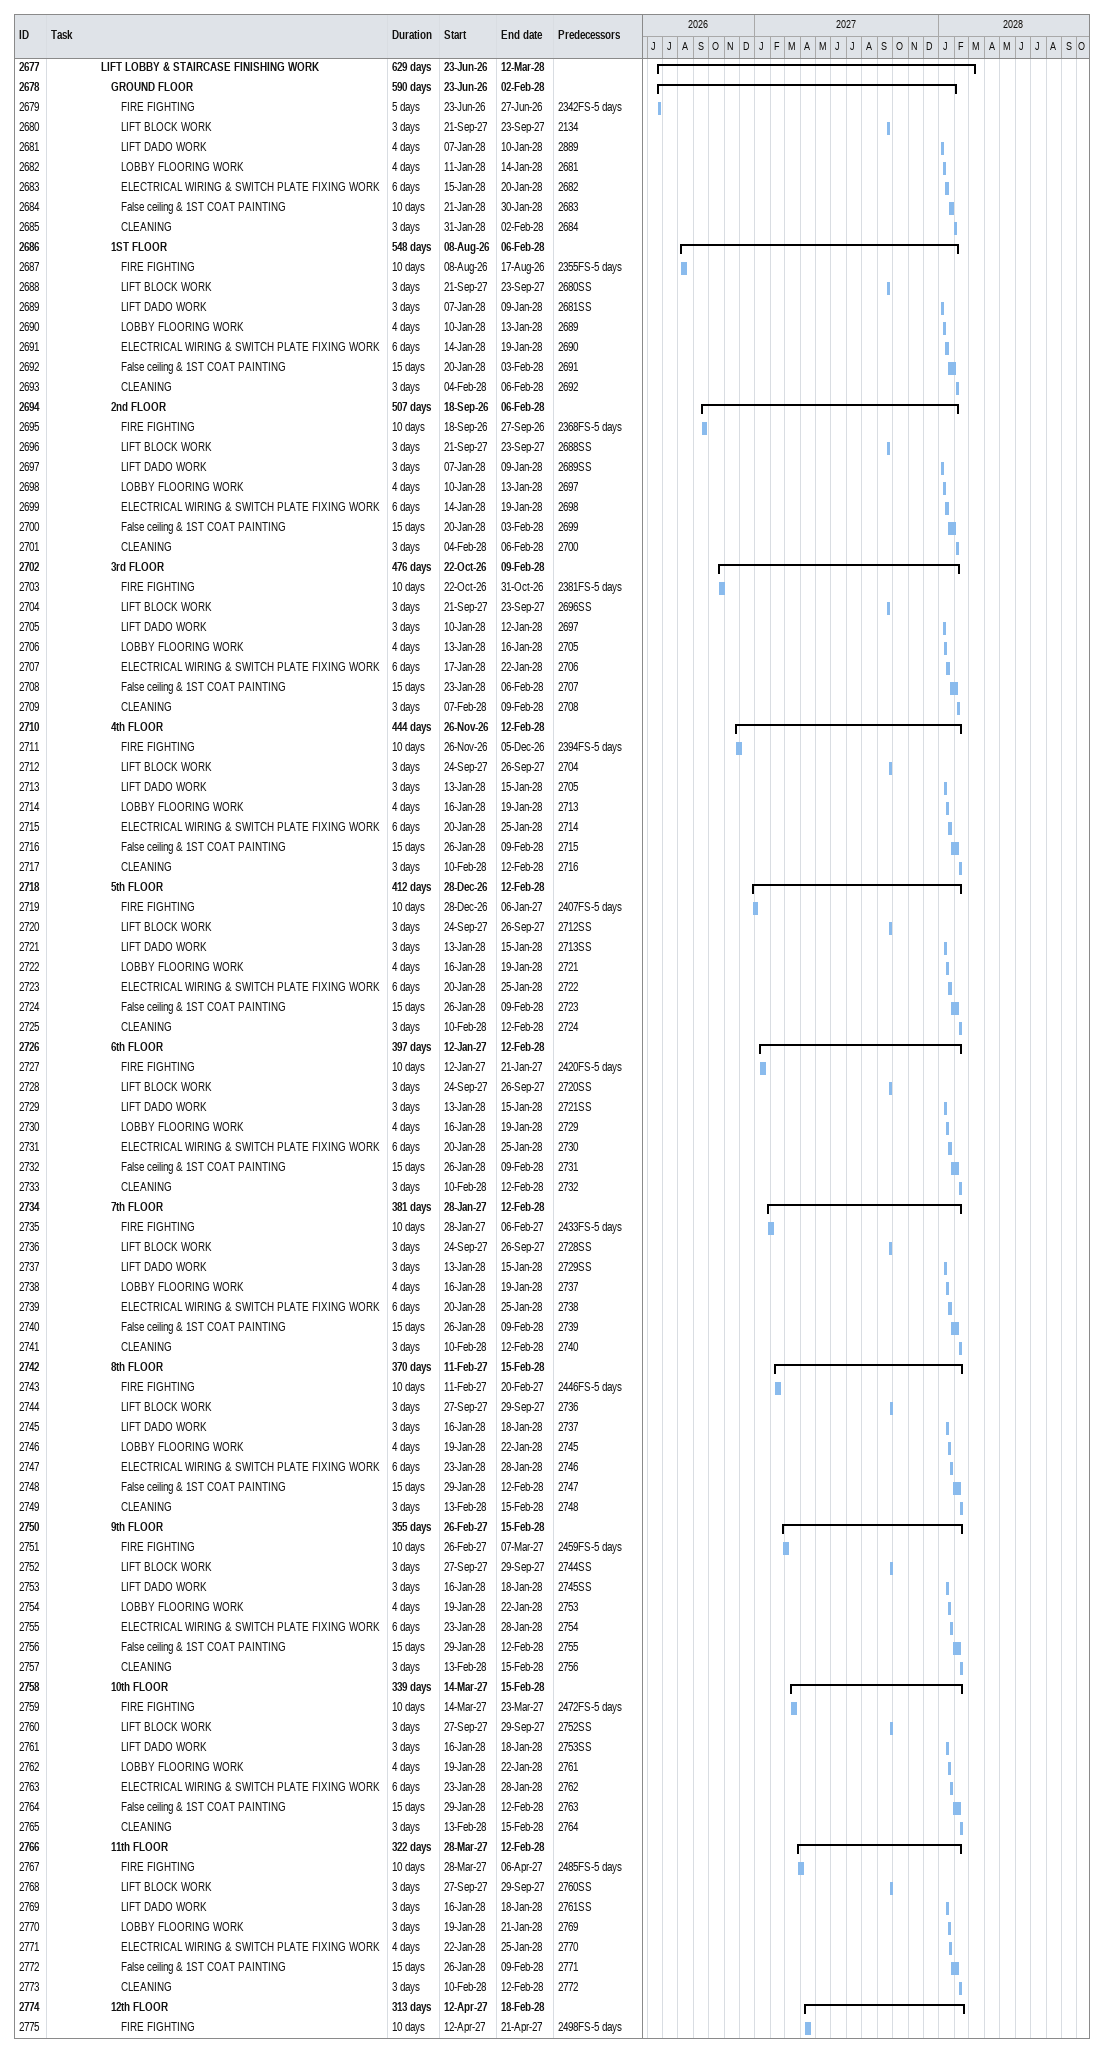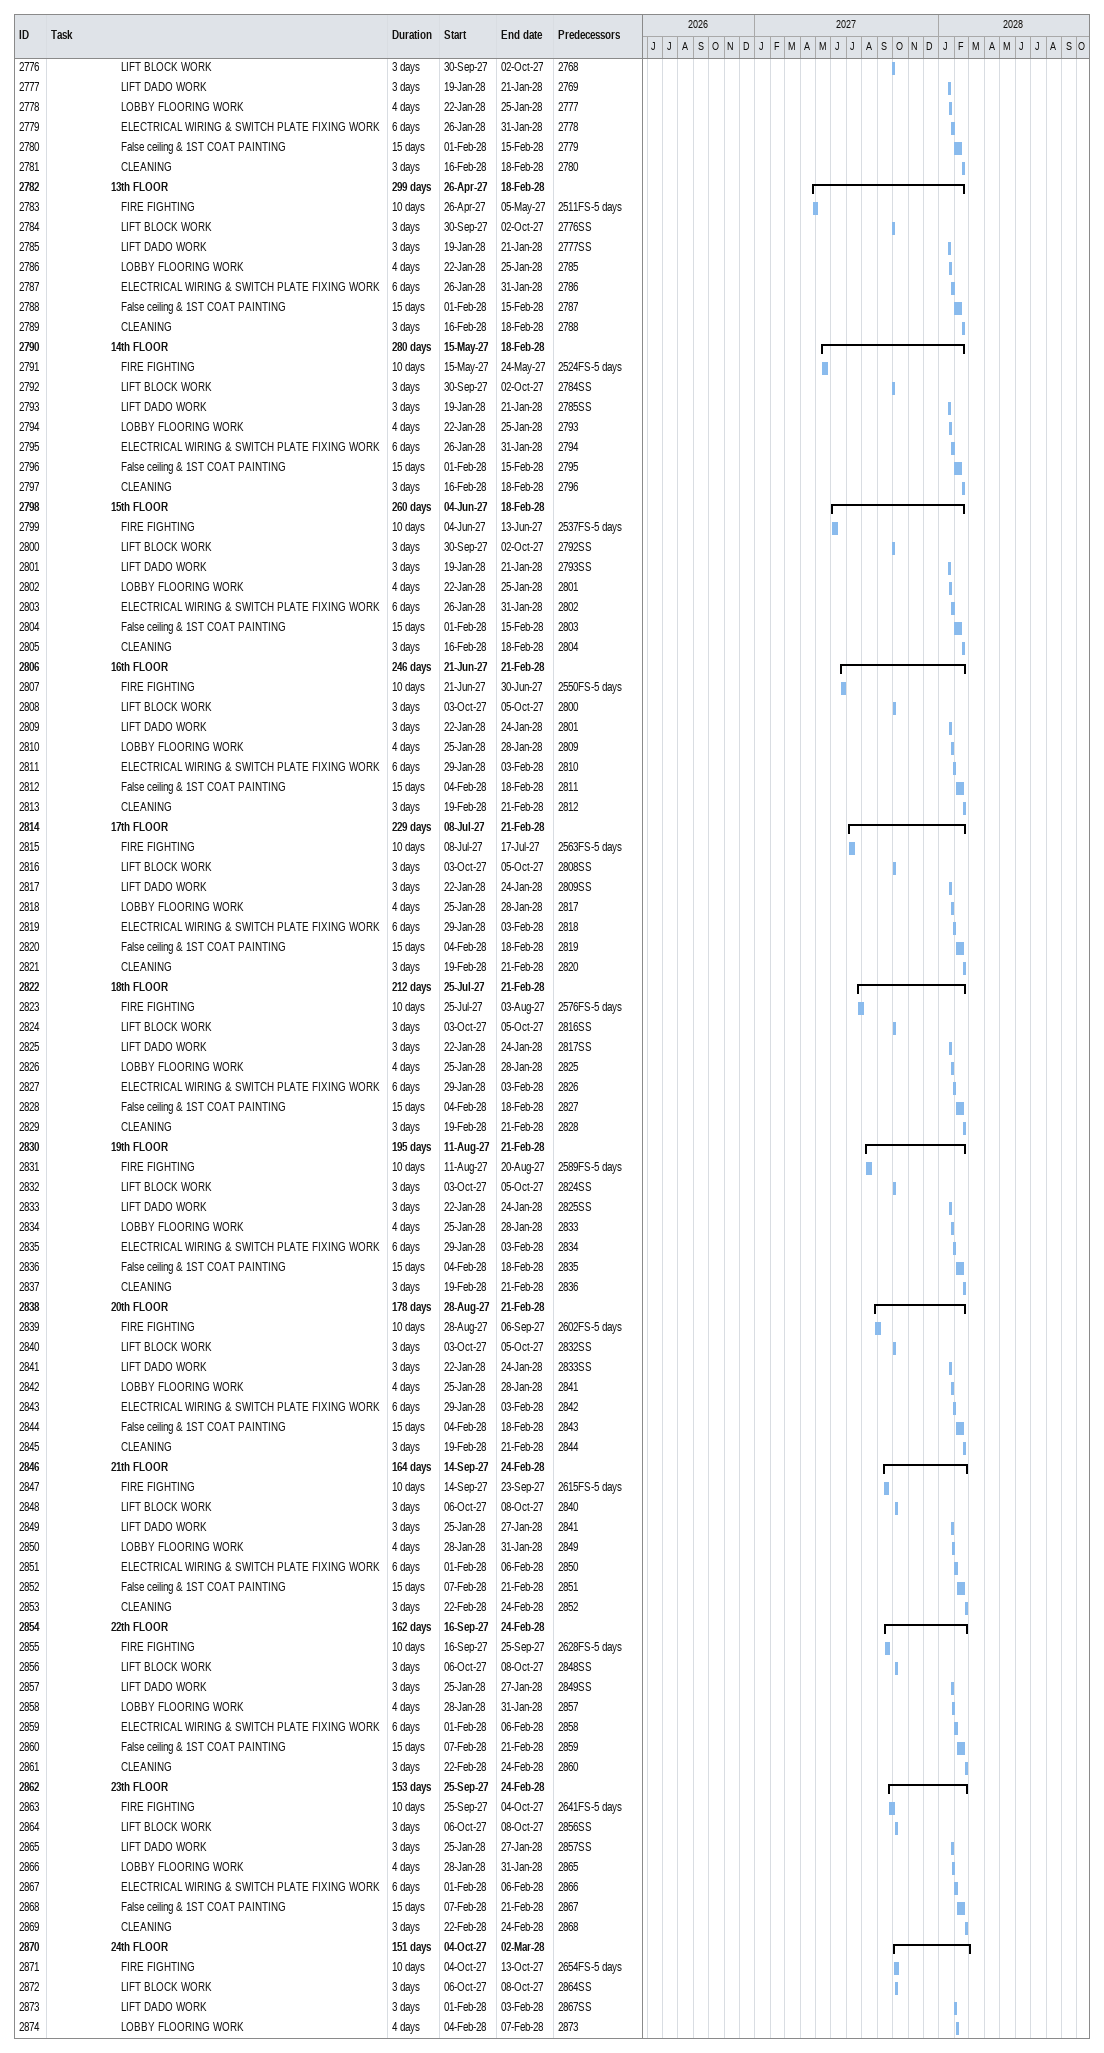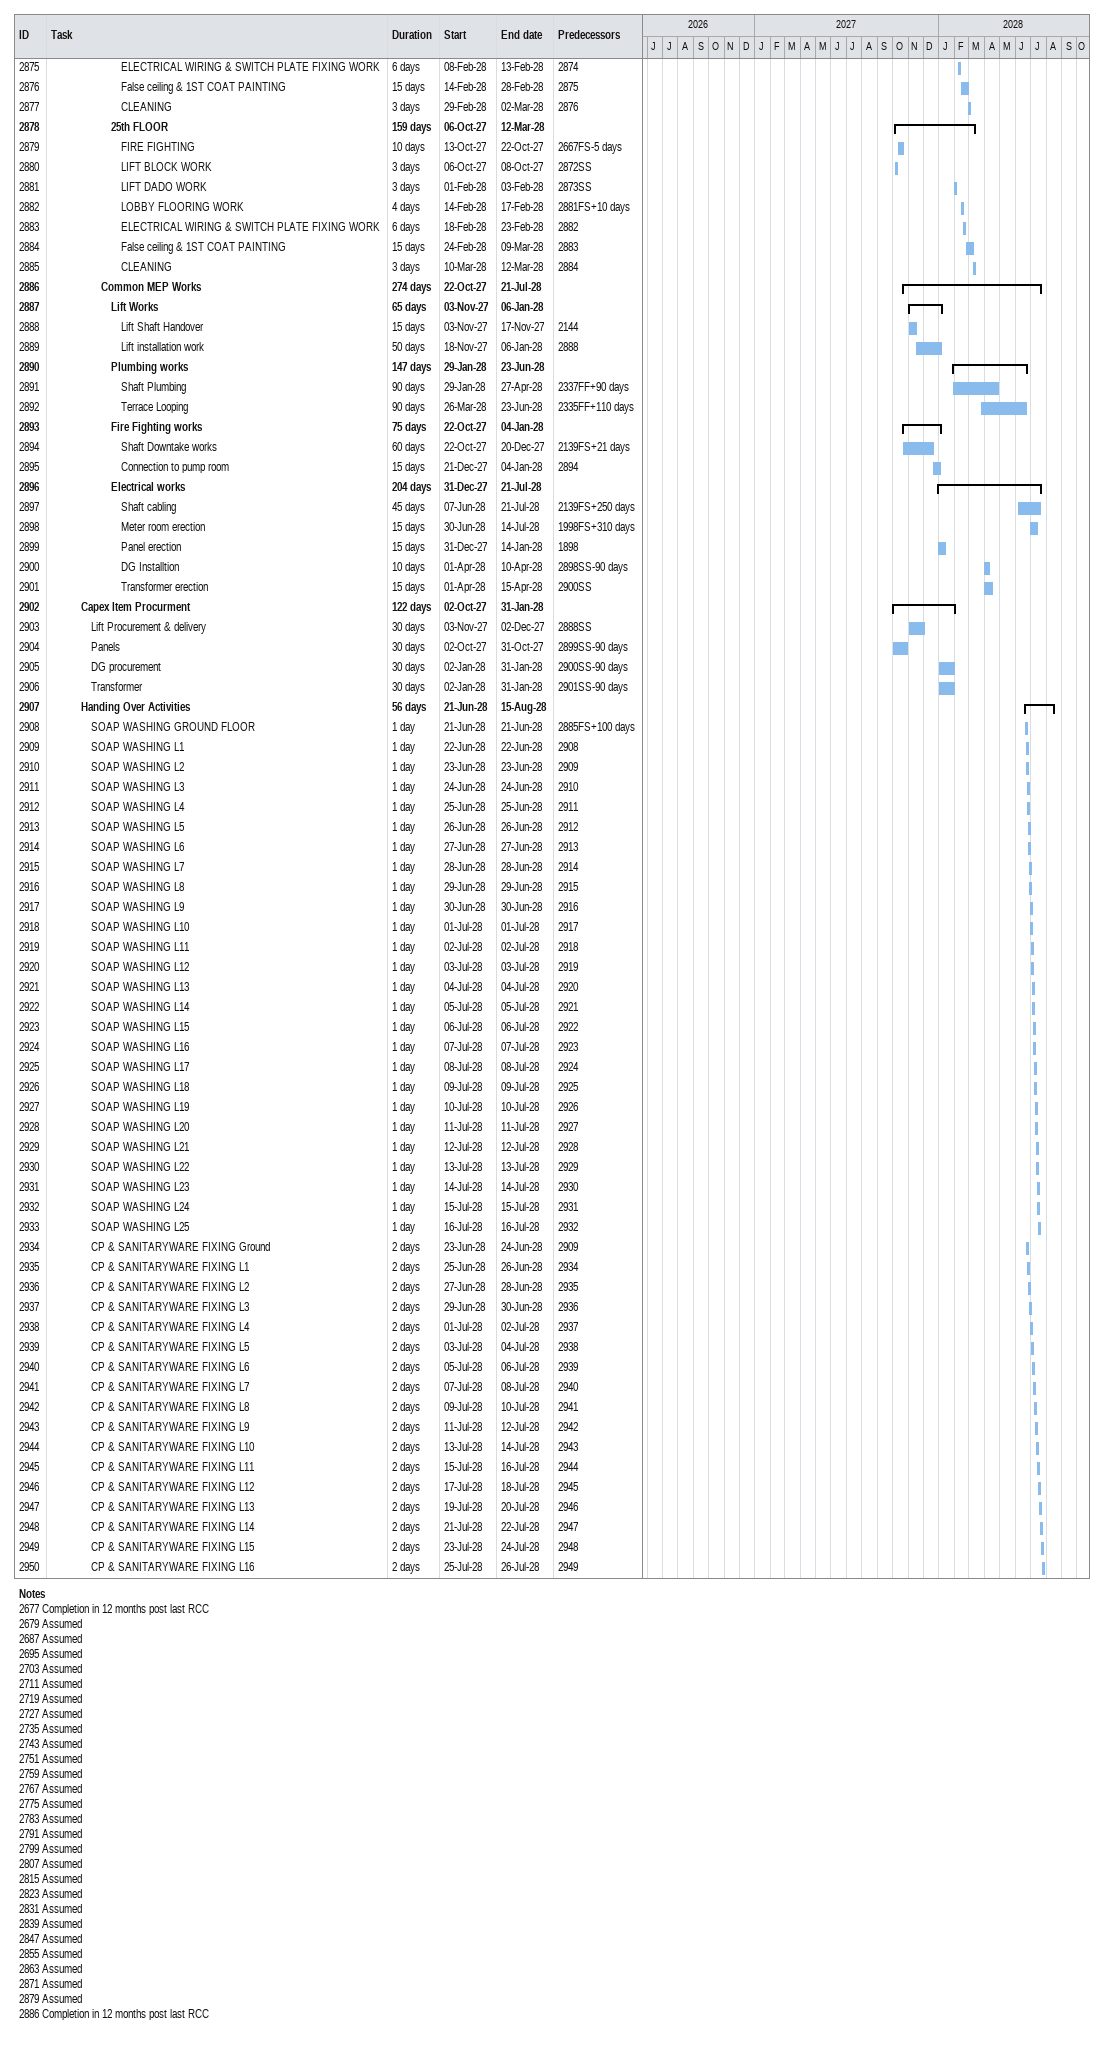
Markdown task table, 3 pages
| ID | Level | Task | Duration | Start | Finish | Predecessors |
|---|---|---|---|---|---|---|
| 2677 | 6 | **LIFT LOBBY & STAIRCASE FINISHING WORK** | 629d | 2026-06-23 | 2028-03-12 |  |
| 2678 | 7 | **GROUND FLOOR** | 590d | 2026-06-23 | 2028-02-02 |  |
| 2679 | 8 | FIRE FIGHTING | 5d | 2026-06-23 | 2026-06-27 | 2342FS-5d |
| 2680 | 8 | LIFT BLOCK WORK | 3d | 2027-09-21 | 2027-09-23 | 2134 |
| 2681 | 8 | LIFT DADO WORK | 4d | 2028-01-07 | 2028-01-10 | 2889 |
| 2682 | 8 | LOBBY FLOORING WORK | 4d | 2028-01-11 | 2028-01-14 | 2681 |
| 2683 | 8 | ELECTRICAL WIRING & SWITCH PLATE FIXING WORK | 6d | 2028-01-15 | 2028-01-20 | 2682 |
| 2684 | 8 | False ceiling & 1ST COAT PAINTING | 10d | 2028-01-21 | 2028-01-30 | 2683 |
| 2685 | 8 | CLEANING | 3d | 2028-01-31 | 2028-02-02 | 2684 |
| 2686 | 7 | **1ST FLOOR** | 548d | 2026-08-08 | 2028-02-06 |  |
| 2687 | 8 | FIRE FIGHTING | 10d | 2026-08-08 | 2026-08-17 | 2355FS-5d |
| 2688 | 8 | LIFT BLOCK WORK | 3d | 2027-09-21 | 2027-09-23 | 2680SS |
| 2689 | 8 | LIFT DADO WORK | 3d | 2028-01-07 | 2028-01-09 | 2681SS |
| 2690 | 8 | LOBBY FLOORING WORK | 4d | 2028-01-10 | 2028-01-13 | 2689 |
| 2691 | 8 | ELECTRICAL WIRING & SWITCH PLATE FIXING WORK | 6d | 2028-01-14 | 2028-01-19 | 2690 |
| 2692 | 8 | False ceiling & 1ST COAT PAINTING | 15d | 2028-01-20 | 2028-02-03 | 2691 |
| 2693 | 8 | CLEANING | 3d | 2028-02-04 | 2028-02-06 | 2692 |
| 2694 | 7 | **2nd FLOOR** | 507d | 2026-09-18 | 2028-02-06 |  |
| 2695 | 8 | FIRE FIGHTING | 10d | 2026-09-18 | 2026-09-27 | 2368FS-5d |
| 2696 | 8 | LIFT BLOCK WORK | 3d | 2027-09-21 | 2027-09-23 | 2688SS |
| 2697 | 8 | LIFT DADO WORK | 3d | 2028-01-07 | 2028-01-09 | 2689SS |
| 2698 | 8 | LOBBY FLOORING WORK | 4d | 2028-01-10 | 2028-01-13 | 2697 |
| 2699 | 8 | ELECTRICAL WIRING & SWITCH PLATE FIXING WORK | 6d | 2028-01-14 | 2028-01-19 | 2698 |
| 2700 | 8 | False ceiling & 1ST COAT PAINTING | 15d | 2028-01-20 | 2028-02-03 | 2699 |
| 2701 | 8 | CLEANING | 3d | 2028-02-04 | 2028-02-06 | 2700 |
| 2702 | 7 | **3rd FLOOR** | 476d | 2026-10-22 | 2028-02-09 |  |
| 2703 | 8 | FIRE FIGHTING | 10d | 2026-10-22 | 2026-10-31 | 2381FS-5d |
| 2704 | 8 | LIFT BLOCK WORK | 3d | 2027-09-21 | 2027-09-23 | 2696SS |
| 2705 | 8 | LIFT DADO WORK | 3d | 2028-01-10 | 2028-01-12 | 2697 |
| 2706 | 8 | LOBBY FLOORING WORK | 4d | 2028-01-13 | 2028-01-16 | 2705 |
| 2707 | 8 | ELECTRICAL WIRING & SWITCH PLATE FIXING WORK | 6d | 2028-01-17 | 2028-01-22 | 2706 |
| 2708 | 8 | False ceiling & 1ST COAT PAINTING | 15d | 2028-01-23 | 2028-02-06 | 2707 |
| 2709 | 8 | CLEANING | 3d | 2028-02-07 | 2028-02-09 | 2708 |
| 2710 | 7 | **4th FLOOR** | 444d | 2026-11-26 | 2028-02-12 |  |
| 2711 | 8 | FIRE FIGHTING | 10d | 2026-11-26 | 2026-12-05 | 2394FS-5d |
| 2712 | 8 | LIFT BLOCK WORK | 3d | 2027-09-24 | 2027-09-26 | 2704 |
| 2713 | 8 | LIFT DADO WORK | 3d | 2028-01-13 | 2028-01-15 | 2705 |
| 2714 | 8 | LOBBY FLOORING WORK | 4d | 2028-01-16 | 2028-01-19 | 2713 |
| 2715 | 8 | ELECTRICAL WIRING & SWITCH PLATE FIXING WORK | 6d | 2028-01-20 | 2028-01-25 | 2714 |
| 2716 | 8 | False ceiling & 1ST COAT PAINTING | 15d | 2028-01-26 | 2028-02-09 | 2715 |
| 2717 | 8 | CLEANING | 3d | 2028-02-10 | 2028-02-12 | 2716 |
| 2718 | 7 | **5th FLOOR** | 412d | 2026-12-28 | 2028-02-12 |  |
| 2719 | 8 | FIRE FIGHTING | 10d | 2026-12-28 | 2027-01-06 | 2407FS-5d |
| 2720 | 8 | LIFT BLOCK WORK | 3d | 2027-09-24 | 2027-09-26 | 2712SS |
| 2721 | 8 | LIFT DADO WORK | 3d | 2028-01-13 | 2028-01-15 | 2713SS |
| 2722 | 8 | LOBBY FLOORING WORK | 4d | 2028-01-16 | 2028-01-19 | 2721 |
| 2723 | 8 | ELECTRICAL WIRING & SWITCH PLATE FIXING WORK | 6d | 2028-01-20 | 2028-01-25 | 2722 |
| 2724 | 8 | False ceiling & 1ST COAT PAINTING | 15d | 2028-01-26 | 2028-02-09 | 2723 |
| 2725 | 8 | CLEANING | 3d | 2028-02-10 | 2028-02-12 | 2724 |
| 2726 | 7 | **6th FLOOR** | 397d | 2027-01-12 | 2028-02-12 |  |
| 2727 | 8 | FIRE FIGHTING | 10d | 2027-01-12 | 2027-01-21 | 2420FS-5d |
| 2728 | 8 | LIFT BLOCK WORK | 3d | 2027-09-24 | 2027-09-26 | 2720SS |
| 2729 | 8 | LIFT DADO WORK | 3d | 2028-01-13 | 2028-01-15 | 2721SS |
| 2730 | 8 | LOBBY FLOORING WORK | 4d | 2028-01-16 | 2028-01-19 | 2729 |
| 2731 | 8 | ELECTRICAL WIRING & SWITCH PLATE FIXING WORK | 6d | 2028-01-20 | 2028-01-25 | 2730 |
| 2732 | 8 | False ceiling & 1ST COAT PAINTING | 15d | 2028-01-26 | 2028-02-09 | 2731 |
| 2733 | 8 | CLEANING | 3d | 2028-02-10 | 2028-02-12 | 2732 |
| 2734 | 7 | **7th FLOOR** | 381d | 2027-01-28 | 2028-02-12 |  |
| 2735 | 8 | FIRE FIGHTING | 10d | 2027-01-28 | 2027-02-06 | 2433FS-5d |
| 2736 | 8 | LIFT BLOCK WORK | 3d | 2027-09-24 | 2027-09-26 | 2728SS |
| 2737 | 8 | LIFT DADO WORK | 3d | 2028-01-13 | 2028-01-15 | 2729SS |
| 2738 | 8 | LOBBY FLOORING WORK | 4d | 2028-01-16 | 2028-01-19 | 2737 |
| 2739 | 8 | ELECTRICAL WIRING & SWITCH PLATE FIXING WORK | 6d | 2028-01-20 | 2028-01-25 | 2738 |
| 2740 | 8 | False ceiling & 1ST COAT PAINTING | 15d | 2028-01-26 | 2028-02-09 | 2739 |
| 2741 | 8 | CLEANING | 3d | 2028-02-10 | 2028-02-12 | 2740 |
| 2742 | 7 | **8th FLOOR** | 370d | 2027-02-11 | 2028-02-15 |  |
| 2743 | 8 | FIRE FIGHTING | 10d | 2027-02-11 | 2027-02-20 | 2446FS-5d |
| 2744 | 8 | LIFT BLOCK WORK | 3d | 2027-09-27 | 2027-09-29 | 2736 |
| 2745 | 8 | LIFT DADO WORK | 3d | 2028-01-16 | 2028-01-18 | 2737 |
| 2746 | 8 | LOBBY FLOORING WORK | 4d | 2028-01-19 | 2028-01-22 | 2745 |
| 2747 | 8 | ELECTRICAL WIRING & SWITCH PLATE FIXING WORK | 6d | 2028-01-23 | 2028-01-28 | 2746 |
| 2748 | 8 | False ceiling & 1ST COAT PAINTING | 15d | 2028-01-29 | 2028-02-12 | 2747 |
| 2749 | 8 | CLEANING | 3d | 2028-02-13 | 2028-02-15 | 2748 |
| 2750 | 7 | **9th FLOOR** | 355d | 2027-02-26 | 2028-02-15 |  |
| 2751 | 8 | FIRE FIGHTING | 10d | 2027-02-26 | 2027-03-07 | 2459FS-5d |
| 2752 | 8 | LIFT BLOCK WORK | 3d | 2027-09-27 | 2027-09-29 | 2744SS |
| 2753 | 8 | LIFT DADO WORK | 3d | 2028-01-16 | 2028-01-18 | 2745SS |
| 2754 | 8 | LOBBY FLOORING WORK | 4d | 2028-01-19 | 2028-01-22 | 2753 |
| 2755 | 8 | ELECTRICAL WIRING & SWITCH PLATE FIXING WORK | 6d | 2028-01-23 | 2028-01-28 | 2754 |
| 2756 | 8 | False ceiling & 1ST COAT PAINTING | 15d | 2028-01-29 | 2028-02-12 | 2755 |
| 2757 | 8 | CLEANING | 3d | 2028-02-13 | 2028-02-15 | 2756 |
| 2758 | 7 | **10th FLOOR** | 339d | 2027-03-14 | 2028-02-15 |  |
| 2759 | 8 | FIRE FIGHTING | 10d | 2027-03-14 | 2027-03-23 | 2472FS-5d |
| 2760 | 8 | LIFT BLOCK WORK | 3d | 2027-09-27 | 2027-09-29 | 2752SS |
| 2761 | 8 | LIFT DADO WORK | 3d | 2028-01-16 | 2028-01-18 | 2753SS |
| 2762 | 8 | LOBBY FLOORING WORK | 4d | 2028-01-19 | 2028-01-22 | 2761 |
| 2763 | 8 | ELECTRICAL WIRING & SWITCH PLATE FIXING WORK | 6d | 2028-01-23 | 2028-01-28 | 2762 |
| 2764 | 8 | False ceiling & 1ST COAT PAINTING | 15d | 2028-01-29 | 2028-02-12 | 2763 |
| 2765 | 8 | CLEANING | 3d | 2028-02-13 | 2028-02-15 | 2764 |
| 2766 | 7 | **11th FLOOR** | 322d | 2027-03-28 | 2028-02-12 |  |
| 2767 | 8 | FIRE FIGHTING | 10d | 2027-03-28 | 2027-04-06 | 2485FS-5d |
| 2768 | 8 | LIFT BLOCK WORK | 3d | 2027-09-27 | 2027-09-29 | 2760SS |
| 2769 | 8 | LIFT DADO WORK | 3d | 2028-01-16 | 2028-01-18 | 2761SS |
| 2770 | 8 | LOBBY FLOORING WORK | 3d | 2028-01-19 | 2028-01-21 | 2769 |
| 2771 | 8 | ELECTRICAL WIRING & SWITCH PLATE FIXING WORK | 4d | 2028-01-22 | 2028-01-25 | 2770 |
| 2772 | 8 | False ceiling & 1ST COAT PAINTING | 15d | 2028-01-26 | 2028-02-09 | 2771 |
| 2773 | 8 | CLEANING | 3d | 2028-02-10 | 2028-02-12 | 2772 |
| 2774 | 7 | **12th FLOOR** | 313d | 2027-04-12 | 2028-02-18 |  |
| 2775 | 8 | FIRE FIGHTING | 10d | 2027-04-12 | 2027-04-21 | 2498FS-5d |
| 2776 | 8 | LIFT BLOCK WORK | 3d | 2027-09-30 | 2027-10-02 | 2768 |
| 2777 | 8 | LIFT DADO WORK | 3d | 2028-01-19 | 2028-01-21 | 2769 |
| 2778 | 8 | LOBBY FLOORING WORK | 4d | 2028-01-22 | 2028-01-25 | 2777 |
| 2779 | 8 | ELECTRICAL WIRING & SWITCH PLATE FIXING WORK | 6d | 2028-01-26 | 2028-01-31 | 2778 |
| 2780 | 8 | False ceiling & 1ST COAT PAINTING | 15d | 2028-02-01 | 2028-02-15 | 2779 |
| 2781 | 8 | CLEANING | 3d | 2028-02-16 | 2028-02-18 | 2780 |
| 2782 | 7 | **13th FLOOR** | 299d | 2027-04-26 | 2028-02-18 |  |
| 2783 | 8 | FIRE FIGHTING | 10d | 2027-04-26 | 2027-05-05 | 2511FS-5d |
| 2784 | 8 | LIFT BLOCK WORK | 3d | 2027-09-30 | 2027-10-02 | 2776SS |
| 2785 | 8 | LIFT DADO WORK | 3d | 2028-01-19 | 2028-01-21 | 2777SS |
| 2786 | 8 | LOBBY FLOORING WORK | 4d | 2028-01-22 | 2028-01-25 | 2785 |
| 2787 | 8 | ELECTRICAL WIRING & SWITCH PLATE FIXING WORK | 6d | 2028-01-26 | 2028-01-31 | 2786 |
| 2788 | 8 | False ceiling & 1ST COAT PAINTING | 15d | 2028-02-01 | 2028-02-15 | 2787 |
| 2789 | 8 | CLEANING | 3d | 2028-02-16 | 2028-02-18 | 2788 |
| 2790 | 7 | **14th FLOOR** | 280d | 2027-05-15 | 2028-02-18 |  |
| 2791 | 8 | FIRE FIGHTING | 10d | 2027-05-15 | 2027-05-24 | 2524FS-5d |
| 2792 | 8 | LIFT BLOCK WORK | 3d | 2027-09-30 | 2027-10-02 | 2784SS |
| 2793 | 8 | LIFT DADO WORK | 3d | 2028-01-19 | 2028-01-21 | 2785SS |
| 2794 | 8 | LOBBY FLOORING WORK | 4d | 2028-01-22 | 2028-01-25 | 2793 |
| 2795 | 8 | ELECTRICAL WIRING & SWITCH PLATE FIXING WORK | 6d | 2028-01-26 | 2028-01-31 | 2794 |
| 2796 | 8 | False ceiling & 1ST COAT PAINTING | 15d | 2028-02-01 | 2028-02-15 | 2795 |
| 2797 | 8 | CLEANING | 3d | 2028-02-16 | 2028-02-18 | 2796 |
| 2798 | 7 | **15th FLOOR** | 260d | 2027-06-04 | 2028-02-18 |  |
| 2799 | 8 | FIRE FIGHTING | 10d | 2027-06-04 | 2027-06-13 | 2537FS-5d |
| 2800 | 8 | LIFT BLOCK WORK | 3d | 2027-09-30 | 2027-10-02 | 2792SS |
| 2801 | 8 | LIFT DADO WORK | 3d | 2028-01-19 | 2028-01-21 | 2793SS |
| 2802 | 8 | LOBBY FLOORING WORK | 4d | 2028-01-22 | 2028-01-25 | 2801 |
| 2803 | 8 | ELECTRICAL WIRING & SWITCH PLATE FIXING WORK | 6d | 2028-01-26 | 2028-01-31 | 2802 |
| 2804 | 8 | False ceiling & 1ST COAT PAINTING | 15d | 2028-02-01 | 2028-02-15 | 2803 |
| 2805 | 8 | CLEANING | 3d | 2028-02-16 | 2028-02-18 | 2804 |
| 2806 | 7 | **16th FLOOR** | 246d | 2027-06-21 | 2028-02-21 |  |
| 2807 | 8 | FIRE FIGHTING | 10d | 2027-06-21 | 2027-06-30 | 2550FS-5d |
| 2808 | 8 | LIFT BLOCK WORK | 3d | 2027-10-03 | 2027-10-05 | 2800 |
| 2809 | 8 | LIFT DADO WORK | 3d | 2028-01-22 | 2028-01-24 | 2801 |
| 2810 | 8 | LOBBY FLOORING WORK | 4d | 2028-01-25 | 2028-01-28 | 2809 |
| 2811 | 8 | ELECTRICAL WIRING & SWITCH PLATE FIXING WORK | 6d | 2028-01-29 | 2028-02-03 | 2810 |
| 2812 | 8 | False ceiling & 1ST COAT PAINTING | 15d | 2028-02-04 | 2028-02-18 | 2811 |
| 2813 | 8 | CLEANING | 3d | 2028-02-19 | 2028-02-21 | 2812 |
| 2814 | 7 | **17th FLOOR** | 229d | 2027-07-08 | 2028-02-21 |  |
| 2815 | 8 | FIRE FIGHTING | 10d | 2027-07-08 | 2027-07-17 | 2563FS-5d |
| 2816 | 8 | LIFT BLOCK WORK | 3d | 2027-10-03 | 2027-10-05 | 2808SS |
| 2817 | 8 | LIFT DADO WORK | 3d | 2028-01-22 | 2028-01-24 | 2809SS |
| 2818 | 8 | LOBBY FLOORING WORK | 4d | 2028-01-25 | 2028-01-28 | 2817 |
| 2819 | 8 | ELECTRICAL WIRING & SWITCH PLATE FIXING WORK | 6d | 2028-01-29 | 2028-02-03 | 2818 |
| 2820 | 8 | False ceiling & 1ST COAT PAINTING | 15d | 2028-02-04 | 2028-02-18 | 2819 |
| 2821 | 8 | CLEANING | 3d | 2028-02-19 | 2028-02-21 | 2820 |
| 2822 | 7 | **18th FLOOR** | 212d | 2027-07-25 | 2028-02-21 |  |
| 2823 | 8 | FIRE FIGHTING | 10d | 2027-07-25 | 2027-08-03 | 2576FS-5d |
| 2824 | 8 | LIFT BLOCK WORK | 3d | 2027-10-03 | 2027-10-05 | 2816SS |
| 2825 | 8 | LIFT DADO WORK | 3d | 2028-01-22 | 2028-01-24 | 2817SS |
| 2826 | 8 | LOBBY FLOORING WORK | 4d | 2028-01-25 | 2028-01-28 | 2825 |
| 2827 | 8 | ELECTRICAL WIRING & SWITCH PLATE FIXING WORK | 6d | 2028-01-29 | 2028-02-03 | 2826 |
| 2828 | 8 | False ceiling & 1ST COAT PAINTING | 15d | 2028-02-04 | 2028-02-18 | 2827 |
| 2829 | 8 | CLEANING | 3d | 2028-02-19 | 2028-02-21 | 2828 |
| 2830 | 7 | **19th FLOOR** | 195d | 2027-08-11 | 2028-02-21 |  |
| 2831 | 8 | FIRE FIGHTING | 10d | 2027-08-11 | 2027-08-20 | 2589FS-5d |
| 2832 | 8 | LIFT BLOCK WORK | 3d | 2027-10-03 | 2027-10-05 | 2824SS |
| 2833 | 8 | LIFT DADO WORK | 3d | 2028-01-22 | 2028-01-24 | 2825SS |
| 2834 | 8 | LOBBY FLOORING WORK | 4d | 2028-01-25 | 2028-01-28 | 2833 |
| 2835 | 8 | ELECTRICAL WIRING & SWITCH PLATE FIXING WORK | 6d | 2028-01-29 | 2028-02-03 | 2834 |
| 2836 | 8 | False ceiling & 1ST COAT PAINTING | 15d | 2028-02-04 | 2028-02-18 | 2835 |
| 2837 | 8 | CLEANING | 3d | 2028-02-19 | 2028-02-21 | 2836 |
| 2838 | 7 | **20th FLOOR** | 178d | 2027-08-28 | 2028-02-21 |  |
| 2839 | 8 | FIRE FIGHTING | 10d | 2027-08-28 | 2027-09-06 | 2602FS-5d |
| 2840 | 8 | LIFT BLOCK WORK | 3d | 2027-10-03 | 2027-10-05 | 2832SS |
| 2841 | 8 | LIFT DADO WORK | 3d | 2028-01-22 | 2028-01-24 | 2833SS |
| 2842 | 8 | LOBBY FLOORING WORK | 4d | 2028-01-25 | 2028-01-28 | 2841 |
| 2843 | 8 | ELECTRICAL WIRING & SWITCH PLATE FIXING WORK | 6d | 2028-01-29 | 2028-02-03 | 2842 |
| 2844 | 8 | False ceiling & 1ST COAT PAINTING | 15d | 2028-02-04 | 2028-02-18 | 2843 |
| 2845 | 8 | CLEANING | 3d | 2028-02-19 | 2028-02-21 | 2844 |
| 2846 | 7 | **21th FLOOR** | 164d | 2027-09-14 | 2028-02-24 |  |
| 2847 | 8 | FIRE FIGHTING | 10d | 2027-09-14 | 2027-09-23 | 2615FS-5d |
| 2848 | 8 | LIFT BLOCK WORK | 3d | 2027-10-06 | 2027-10-08 | 2840 |
| 2849 | 8 | LIFT DADO WORK | 3d | 2028-01-25 | 2028-01-27 | 2841 |
| 2850 | 8 | LOBBY FLOORING WORK | 4d | 2028-01-28 | 2028-01-31 | 2849 |
| 2851 | 8 | ELECTRICAL WIRING & SWITCH PLATE FIXING WORK | 6d | 2028-02-01 | 2028-02-06 | 2850 |
| 2852 | 8 | False ceiling & 1ST COAT PAINTING | 15d | 2028-02-07 | 2028-02-21 | 2851 |
| 2853 | 8 | CLEANING | 3d | 2028-02-22 | 2028-02-24 | 2852 |
| 2854 | 7 | **22th FLOOR** | 162d | 2027-09-16 | 2028-02-24 |  |
| 2855 | 8 | FIRE FIGHTING | 10d | 2027-09-16 | 2027-09-25 | 2628FS-5d |
| 2856 | 8 | LIFT BLOCK WORK | 3d | 2027-10-06 | 2027-10-08 | 2848SS |
| 2857 | 8 | LIFT DADO WORK | 3d | 2028-01-25 | 2028-01-27 | 2849SS |
| 2858 | 8 | LOBBY FLOORING WORK | 4d | 2028-01-28 | 2028-01-31 | 2857 |
| 2859 | 8 | ELECTRICAL WIRING & SWITCH PLATE FIXING WORK | 6d | 2028-02-01 | 2028-02-06 | 2858 |
| 2860 | 8 | False ceiling & 1ST COAT PAINTING | 15d | 2028-02-07 | 2028-02-21 | 2859 |
| 2861 | 8 | CLEANING | 3d | 2028-02-22 | 2028-02-24 | 2860 |
| 2862 | 7 | **23th FLOOR** | 153d | 2027-09-25 | 2028-02-24 |  |
| 2863 | 8 | FIRE FIGHTING | 10d | 2027-09-25 | 2027-10-04 | 2641FS-5d |
| 2864 | 8 | LIFT BLOCK WORK | 3d | 2027-10-06 | 2027-10-08 | 2856SS |
| 2865 | 8 | LIFT DADO WORK | 3d | 2028-01-25 | 2028-01-27 | 2857SS |
| 2866 | 8 | LOBBY FLOORING WORK | 4d | 2028-01-28 | 2028-01-31 | 2865 |
| 2867 | 8 | ELECTRICAL WIRING & SWITCH PLATE FIXING WORK | 6d | 2028-02-01 | 2028-02-06 | 2866 |
| 2868 | 8 | False ceiling & 1ST COAT PAINTING | 15d | 2028-02-07 | 2028-02-21 | 2867 |
| 2869 | 8 | CLEANING | 3d | 2028-02-22 | 2028-02-24 | 2868 |
| 2870 | 7 | **24th FLOOR** | 151d | 2027-10-04 | 2028-03-02 |  |
| 2871 | 8 | FIRE FIGHTING | 10d | 2027-10-04 | 2027-10-13 | 2654FS-5d |
| 2872 | 8 | LIFT BLOCK WORK | 3d | 2027-10-06 | 2027-10-08 | 2864SS |
| 2873 | 8 | LIFT DADO WORK | 3d | 2028-02-01 | 2028-02-03 | 2867SS |
| 2874 | 8 | LOBBY FLOORING WORK | 4d | 2028-02-04 | 2028-02-07 | 2873 |
| 2875 | 8 | ELECTRICAL WIRING & SWITCH PLATE FIXING WORK | 6d | 2028-02-08 | 2028-02-13 | 2874 |
| 2876 | 8 | False ceiling & 1ST COAT PAINTING | 15d | 2028-02-14 | 2028-02-28 | 2875 |
| 2877 | 8 | CLEANING | 3d | 2028-02-29 | 2028-03-02 | 2876 |
| 2878 | 7 | **25th FLOOR** | 159d | 2027-10-06 | 2028-03-12 |  |
| 2879 | 8 | FIRE FIGHTING | 10d | 2027-10-13 | 2027-10-22 | 2667FS-5d |
| 2880 | 8 | LIFT BLOCK WORK | 3d | 2027-10-06 | 2027-10-08 | 2872SS |
| 2881 | 8 | LIFT DADO WORK | 3d | 2028-02-01 | 2028-02-03 | 2873SS |
| 2882 | 8 | LOBBY FLOORING WORK | 4d | 2028-02-14 | 2028-02-17 | 2881FS+10d |
| 2883 | 8 | ELECTRICAL WIRING & SWITCH PLATE FIXING WORK | 6d | 2028-02-18 | 2028-02-23 | 2882 |
| 2884 | 8 | False ceiling & 1ST COAT PAINTING | 15d | 2028-02-24 | 2028-03-09 | 2883 |
| 2885 | 8 | CLEANING | 3d | 2028-03-10 | 2028-03-12 | 2884 |
| 2886 | 6 | **Common MEP Works** | 274d | 2027-10-22 | 2028-07-21 |  |
| 2887 | 7 | **Lift Works** | 65d | 2027-11-03 | 2028-01-06 |  |
| 2888 | 8 | Lift Shaft Handover | 15d | 2027-11-03 | 2027-11-17 | 2144 |
| 2889 | 8 | Lift installation work | 50d | 2027-11-18 | 2028-01-06 | 2888 |
| 2890 | 7 | **Plumbing works** | 147d | 2028-01-29 | 2028-06-23 |  |
| 2891 | 8 | Shaft Plumbing | 90d | 2028-01-29 | 2028-04-27 | 2337FF+90d |
| 2892 | 8 | Terrace Looping | 90d | 2028-03-26 | 2028-06-23 | 2335FF+110d |
| 2893 | 7 | **Fire Fighting works** | 75d | 2027-10-22 | 2028-01-04 |  |
| 2894 | 8 | Shaft Downtake works | 60d | 2027-10-22 | 2027-12-20 | 2139FS+21d |
| 2895 | 8 | Connection to pump room | 15d | 2027-12-21 | 2028-01-04 | 2894 |
| 2896 | 7 | **Electrical works** | 204d | 2027-12-31 | 2028-07-21 |  |
| 2897 | 8 | Shaft cabling | 45d | 2028-06-07 | 2028-07-21 | 2139FS+250d |
| 2898 | 8 | Meter room erection | 15d | 2028-06-30 | 2028-07-14 | 1998FS+310d |
| 2899 | 8 | Panel erection | 15d | 2027-12-31 | 2028-01-14 | 1898 |
| 2900 | 8 | DG Installtion | 10d | 2028-04-01 | 2028-04-10 | 2898SS-90d |
| 2901 | 8 | Transformer erection | 15d | 2028-04-01 | 2028-04-15 | 2900SS |
| 2902 | 4 | **Capex Item Procurment** | 122d | 2027-10-02 | 2028-01-31 |  |
| 2903 | 5 | Lift Procurement & delivery | 30d | 2027-11-03 | 2027-12-02 | 2888SS |
| 2904 | 5 | Panels | 30d | 2027-10-02 | 2027-10-31 | 2899SS-90d |
| 2905 | 5 | DG procurement | 30d | 2028-01-02 | 2028-01-31 | 2900SS-90d |
| 2906 | 5 | Transformer | 30d | 2028-01-02 | 2028-01-31 | 2901SS-90d |
| 2907 | 4 | **Handing Over Activities** | 56d | 2028-06-21 | 2028-08-15 |  |
| 2908 | 5 | SOAP WASHING GROUND FLOOR | 1d | 2028-06-21 | 2028-06-21 | 2885FS+100d |
| 2909 | 5 | SOAP WASHING L1 | 1d | 2028-06-22 | 2028-06-22 | 2908 |
| 2910 | 5 | SOAP WASHING L2 | 1d | 2028-06-23 | 2028-06-23 | 2909 |
| 2911 | 5 | SOAP WASHING L3 | 1d | 2028-06-24 | 2028-06-24 | 2910 |
| 2912 | 5 | SOAP WASHING L4 | 1d | 2028-06-25 | 2028-06-25 | 2911 |
| 2913 | 5 | SOAP WASHING L5 | 1d | 2028-06-26 | 2028-06-26 | 2912 |
| 2914 | 5 | SOAP WASHING L6 | 1d | 2028-06-27 | 2028-06-27 | 2913 |
| 2915 | 5 | SOAP WASHING L7 | 1d | 2028-06-28 | 2028-06-28 | 2914 |
| 2916 | 5 | SOAP WASHING L8 | 1d | 2028-06-29 | 2028-06-29 | 2915 |
| 2917 | 5 | SOAP WASHING L9 | 1d | 2028-06-30 | 2028-06-30 | 2916 |
| 2918 | 5 | SOAP WASHING L10 | 1d | 2028-07-01 | 2028-07-01 | 2917 |
| 2919 | 5 | SOAP WASHING L11 | 1d | 2028-07-02 | 2028-07-02 | 2918 |
| 2920 | 5 | SOAP WASHING L12 | 1d | 2028-07-03 | 2028-07-03 | 2919 |
| 2921 | 5 | SOAP WASHING L13 | 1d | 2028-07-04 | 2028-07-04 | 2920 |
| 2922 | 5 | SOAP WASHING L14 | 1d | 2028-07-05 | 2028-07-05 | 2921 |
| 2923 | 5 | SOAP WASHING L15 | 1d | 2028-07-06 | 2028-07-06 | 2922 |
| 2924 | 5 | SOAP WASHING L16 | 1d | 2028-07-07 | 2028-07-07 | 2923 |
| 2925 | 5 | SOAP WASHING L17 | 1d | 2028-07-08 | 2028-07-08 | 2924 |
| 2926 | 5 | SOAP WASHING L18 | 1d | 2028-07-09 | 2028-07-09 | 2925 |
| 2927 | 5 | SOAP WASHING L19 | 1d | 2028-07-10 | 2028-07-10 | 2926 |
| 2928 | 5 | SOAP WASHING L20 | 1d | 2028-07-11 | 2028-07-11 | 2927 |
| 2929 | 5 | SOAP WASHING L21 | 1d | 2028-07-12 | 2028-07-12 | 2928 |
| 2930 | 5 | SOAP WASHING L22 | 1d | 2028-07-13 | 2028-07-13 | 2929 |
| 2931 | 5 | SOAP WASHING L23 | 1d | 2028-07-14 | 2028-07-14 | 2930 |
| 2932 | 5 | SOAP WASHING L24 | 1d | 2028-07-15 | 2028-07-15 | 2931 |
| 2933 | 5 | SOAP WASHING L25 | 1d | 2028-07-16 | 2028-07-16 | 2932 |
| 2934 | 5 | CP & SANITARYWARE FIXING Ground | 2d | 2028-06-23 | 2028-06-24 | 2909 |
| 2935 | 5 | CP & SANITARYWARE FIXING L1 | 2d | 2028-06-25 | 2028-06-26 | 2934 |
| 2936 | 5 | CP & SANITARYWARE FIXING L2 | 2d | 2028-06-27 | 2028-06-28 | 2935 |
| 2937 | 5 | CP & SANITARYWARE FIXING L3 | 2d | 2028-06-29 | 2028-06-30 | 2936 |
| 2938 | 5 | CP & SANITARYWARE FIXING L4 | 2d | 2028-07-01 | 2028-07-02 | 2937 |
| 2939 | 5 | CP & SANITARYWARE FIXING L5 | 2d | 2028-07-03 | 2028-07-04 | 2938 |
| 2940 | 5 | CP & SANITARYWARE FIXING L6 | 2d | 2028-07-05 | 2028-07-06 | 2939 |
| 2941 | 5 | CP & SANITARYWARE FIXING L7 | 2d | 2028-07-07 | 2028-07-08 | 2940 |
| 2942 | 5 | CP & SANITARYWARE FIXING L8 | 2d | 2028-07-09 | 2028-07-10 | 2941 |
| 2943 | 5 | CP & SANITARYWARE FIXING L9 | 2d | 2028-07-11 | 2028-07-12 | 2942 |
| 2944 | 5 | CP & SANITARYWARE FIXING L10 | 2d | 2028-07-13 | 2028-07-14 | 2943 |
| 2945 | 5 | CP & SANITARYWARE FIXING L11 | 2d | 2028-07-15 | 2028-07-16 | 2944 |
| 2946 | 5 | CP & SANITARYWARE FIXING L12 | 2d | 2028-07-17 | 2028-07-18 | 2945 |
| 2947 | 5 | CP & SANITARYWARE FIXING L13 | 2d | 2028-07-19 | 2028-07-20 | 2946 |
| 2948 | 5 | CP & SANITARYWARE FIXING L14 | 2d | 2028-07-21 | 2028-07-22 | 2947 |
| 2949 | 5 | CP & SANITARYWARE FIXING L15 | 2d | 2028-07-23 | 2028-07-24 | 2948 |
| 2950 | 5 | CP & SANITARYWARE FIXING L16 | 2d | 2028-07-25 | 2028-07-26 | 2949 |

Notes
- 2677: Completion in 12 months post last RCC
- 2679: Assumed
- 2687: Assumed
- 2695: Assumed
- 2703: Assumed
- 2711: Assumed
- 2719: Assumed
- 2727: Assumed
- 2735: Assumed
- 2743: Assumed
- 2751: Assumed
- 2759: Assumed
- 2767: Assumed
- 2775: Assumed
- 2783: Assumed
- 2791: Assumed
- 2799: Assumed
- 2807: Assumed
- 2815: Assumed
- 2823: Assumed
- 2831: Assumed
- 2839: Assumed
- 2847: Assumed
- 2855: Assumed
- 2863: Assumed
- 2871: Assumed
- 2879: Assumed
- 2886: Completion in 12 months post last RCC
